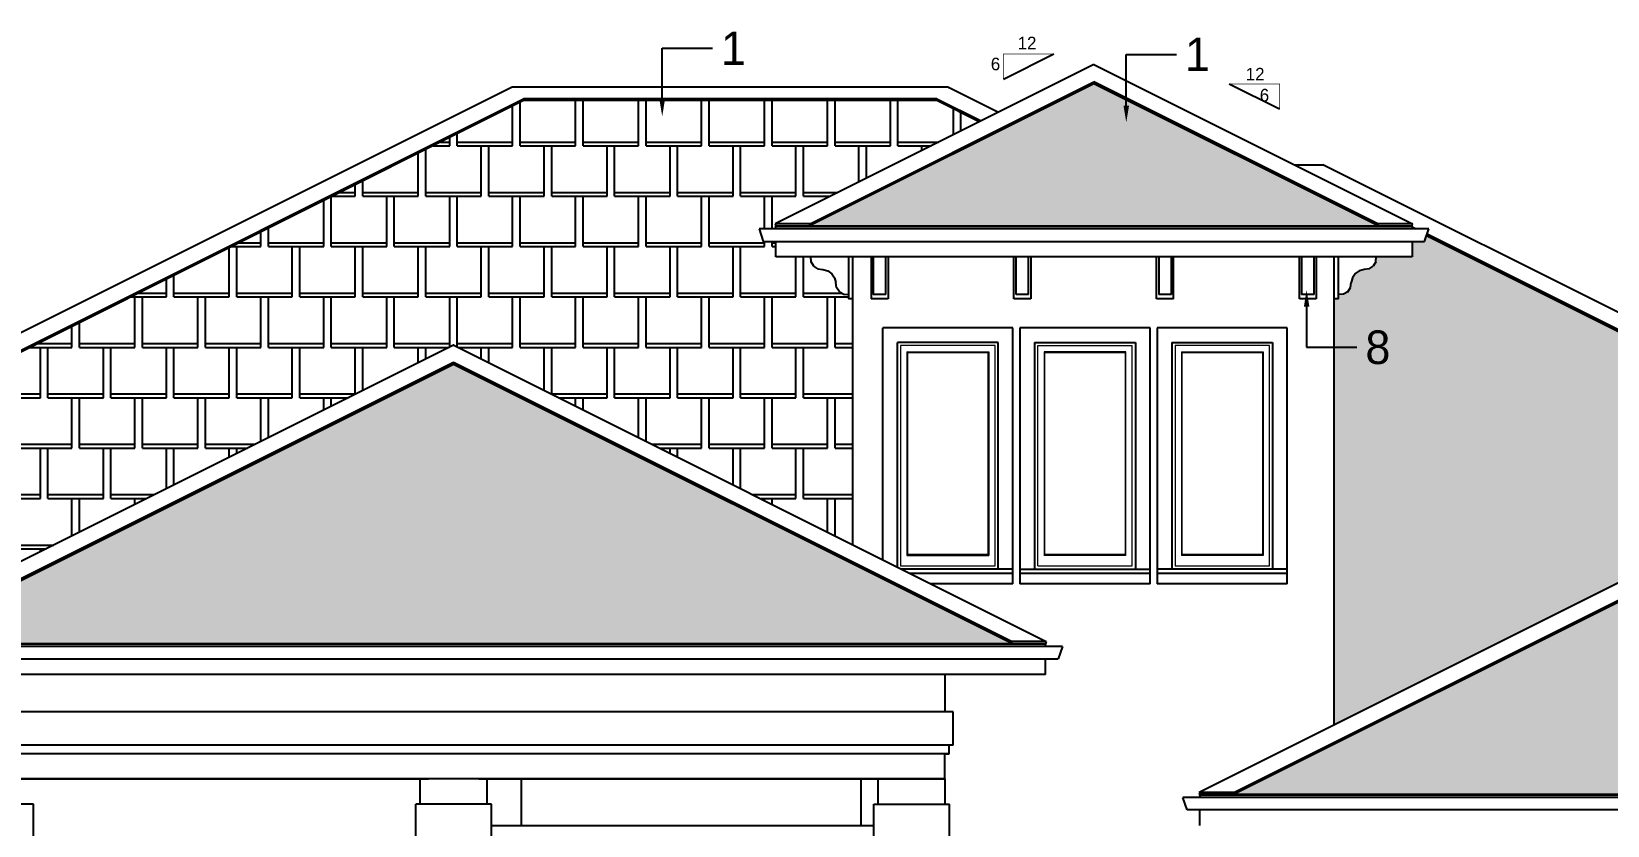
# Model space of a CAD drawing. Header units: inches. Extents: x 0 to 22102, y -19958 to 0.
# Drawn here: x 17809.5 to 18184.9, y -9665.9 to -9476.7 of the extents above; entities that cross this region are included whole.
import ezdxf
from ezdxf import colors
from ezdxf.entities.mleader import LeaderData, LeaderLine
from ezdxf.math import Vec2, Vec3

# ---------------------------------------------------------------- set-up
doc = ezdxf.new("R2010")
doc.units = ezdxf.units.IN
doc.header["$MEASUREMENT"] = 0
for name, color, linetype in [('4', 4, 'Continuous'), ('6', 6, 'Continuous'), ('KEY', 3, 'Continuous'), ('NOTES', 1, 'Continuous'), ('ROOF', 3, 'Continuous'), ('STAIR', 2, 'Continuous'), ('WINDOW GLASS', 4, 'Continuous')]:
    doc.layers.add(name, color=color, linetype=linetype)
doc.layers.add('windows', color=5, linetype='Continuous', lineweight=9)
pattern_1 = [(0, (0.9, 0), (7.5, 12), [13.2, -1.8]), (0, (0.9, 0.9), (7.5, 12), [13.2, -1.8]), (90, (14.1, 0), (-7.5, 12), [12, -12]), (90, (15.9, 0), (-7.5, 12), [12, -12])]

msp = doc.modelspace()

# ---------------------------------------------------------------- hatches: boundary and pattern name
at = {"layer": 'STAIR'}
h = msp.add_hatch(dxfattribs=at)
h.set_pattern_fill('216', color=9, scale=30, pattern_type=2)
h.set_pattern_definition(pattern_1)
h.paths.add_polyline_path([(18062.5927, -9489.17411), (17994.57389, -9523.18352), (18130.35994, -9523.18352), (18130.33199, -9523.04376)])
h.paths.add_polyline_path([(17910.02557, -9556.04844), (17777.03492, -9622.54376), (17777.03492, -9622.57171), (18043.01621, -9622.57171), (18043.01621, -9622.54376)])
h.paths.add_polyline_path([(18141.81757, -9525.43534), (18141.38184, -9526.74253), (18138.38184, -9526.74253), (18138.38184, -9530.43352), (18129.83196, -9530.43352), (18129.73571, -9531.62054), (18129.14958, -9532.64998), (18128.15535, -9533.29403), (18126.97565, -9533.4517), (18125.8295, -9533.77241), (18124.85709, -9534.45864), (18124.17085, -9535.43106), (18123.85014, -9536.5772), (18123.69248, -9537.7569), (18123.04843, -9538.75114), (18122.01899, -9539.33726), (18120.83196, -9539.43352), (18120.83196, -9540.43352), (18119.83196, -9540.43352), (18119.83196, -9641.93796), (18247.32739, -9578.19025)])
h.paths.add_polyline_path([(18298.44866, -9603.75088), (18251.91133, -9580.48222), (18095.83991, -9658.51793), (18095.83991, -9658.54588), (18189.97669, -9658.54588), (18190.0326, -9658.51793), (18189.90837, -9658.02103)])
h.paths.add_polyline_path([(18303.0326, -9606.04285), (18198.08244, -9658.51793), (18198.08244, -9658.54588), (18407.98275, -9658.54588), (18407.98275, -9658.51793)])
h.paths.add_polyline_path([(17976.01109, -9995.08749), (17648.06797, -10159.05904), (17648.06797, -10159.087), (18303.9542, -10159.087), (18303.9542, -10159.05904)])
h.paths.add_polyline_path([(17932.50277, -10012.25771), (17889.49849, -10012.25771), (17595.89581, -10159.05904), (17595.89581, -10159.087), (17639.96222, -10159.087), (17640.01813, -10159.05904), (17639.8939, -10158.56214)])
h.paths.add_polyline_path([(17959.4368, -9998.79069), (17941.28587, -9989.71523), (17902.68551, -10009.01541), (17938.98737, -10009.01541)])
h.paths.add_polyline_path([(18077.16269, -9993.74233), (17982.48864, -9993.74233), (18312.12827, -10158.56214), (18312.00405, -10159.05904), (18312.05995, -10159.087), (18407.79613, -10159.087), (18407.79613, -10159.05904)])
h.paths.add_polyline_path([(19072.01302, -9493.20473), (18963.1809, -9493.20473), (18632.5545, -9658.51793), (18632.5545, -9658.54588), (18742.44875, -9658.54588), (18742.50465, -9658.51793), (18742.38043, -9658.02103)])
h.paths.add_polyline_path([(19078.50465, -9494.54285), (18750.5545, -9658.51793), (18750.5545, -9658.54588), (19406.45481, -9658.54588), (19406.45481, -9658.51793)])
h.paths.add_polyline_path([(19338.58266, -9489.17411), (19270.84336, -9523.04376), (19270.84336, -9523.07171), (19406.32196, -9523.07171), (19406.32196, -9523.04376)])
h.paths.add_polyline_path([(19342.63998, -9554.7068), (19208.00042, -9554.7068), (19343.73025, -9622.57171), (19478.3139, -9622.57171), (19478.3139, -9622.54376)])
h.paths.add_polyline_path([(19745.23693, -9579.14058), (19400.67541, -9579.14058), (19486.48797, -9622.04686), (19486.36375, -9622.54376), (19486.41965, -9622.57171), (19486.36375, -9622.68352), (19486.36375, -9623.24253), (19490.36375, -9623.24253), (19489.36375, -9626.24253), (19486.36375, -9626.24253), (19486.36375, -9629.93352), (19462.36375, -9629.93352), (19462.36375, -9636.80852), (19466.36375, -9636.80852), (19466.36375, -9638.80852), (19465.36375, -9638.80852), (19465.36375, -9644.80852), (19463.86375, -9644.80852), (19463.86375, -9648.80852), (19462.36375, -9648.80852), (19462.36375, -9654.80852), (19464.41373, -9654.80852), (19464.41373, -9658.54588), (19903.99164, -9658.54588), (19903.99164, -9658.51793)])
h.paths.add_polyline_path([(19415.3415, -10013.59935), (19283.17681, -10079.68169), (18785.63998, -10079.68169), (18734.51871, -10105.24233), (18710.51871, -10105.24233), (18602.88528, -10159.05904), (18602.88528, -10159.087), (19706.26089, -10159.087), (19706.26089, -10159.05904)])
h.paths.add_polyline_path([(19192.29425, -9989.71523), (19124.55495, -10023.58488), (19124.55495, -10023.61283), (19260.03355, -10023.61283), (19260.03355, -10023.58488)])
h.paths.add_polyline_path([(19322.87649, -10055.24791), (19244.08339, -10055.24791), (19244.08339, -10076.43939), (19280.49352, -10076.43939)], flags=17)
h.paths.add_polyline_path([(19567.69601, -9993.74585), (19455.0485, -9993.74585), (19419.92544, -10011.30738), (19714.43496, -10158.56214), (19714.31074, -10159.05904), (19714.36664, -10159.087), (19898.32241, -10159.087), (19898.32241, -10159.05904)])
h = msp.add_hatch(dxfattribs=at)
h.set_pattern_fill('216', color=9, scale=30, pattern_type=2)
h.set_pattern_definition(pattern_1)
h.paths.add_polyline_path([(17982.80355, -9523.74253), (17986.80355, -9523.74253), (17986.80355, -9523.18352), (17986.48522, -9522.54686), (17986.67933, -9522.54686), (18035.27389, -9498.24958), (18025.17716, -9493.20121), (17926.71588, -9493.20121), (17596.02654, -9658.54588), (17792.98508, -9658.54588), (17792.98508, -9654.80852), (17792.98508, -9648.80852), (17791.98508, -9648.80852), (17791.98508, -9646.80852), (17790.98508, -9646.80852), (17790.98508, -9638.80852), (17792.98508, -9638.80852), (17792.98508, -9629.93352), (17768.98508, -9629.93352), (17768.98508, -9626.24253), (17765.98508, -9626.24253), (17764.98508, -9623.24253), (17768.98508, -9623.24253), (17768.98508, -9622.68352), (17768.66675, -9622.04686), (17768.86085, -9622.04686), (17910.02557, -9551.4645), (17910.08147, -9551.49245), (18005.15549, -9599.02946), (18005.15549, -9594.66236), (18005.15749, -9540.43352), (18004.15786, -9540.43352), (18004.15786, -9539.43352), (18002.97084, -9539.33726), (18001.94139, -9538.75114), (18001.29734, -9537.7569), (18001.13968, -9536.5772), (18000.81897, -9535.43106), (18000.13273, -9534.45864), (17999.16032, -9533.77241), (17998.01417, -9533.4517), (17996.83448, -9533.29403), (17995.84024, -9532.64998), (17995.25411, -9531.62054), (17995.15786, -9530.43352), (17986.80355, -9530.43352), (17986.80355, -9526.74253), (17983.80355, -9526.74253)])

# ---------------------------------------------------------------- linework, layer by layer
at = {"layer": '4'}
for p, q in [((17995.25411, -9531.62054), (17995.15786, -9530.43352)), ((17995.84024, -9532.64998), (17995.25411, -9531.62054)), ((17996.83448, -9533.29403), (17995.84024, -9532.64998)), ((18004.15786, -9530.43352), (18004.15786, -9540.43352)), ((18009.53258, -9530.43352), (18009.53258, -9540.43352)), ((18010.03258, -9530.43352), (18010.03258, -9539.43352)), ((18013.03258, -9539.43352), (18013.03258, -9530.43352)), ((18013.53258, -9530.43352), (18013.53258, -9540.43352)), ((18043.53258, -9540.43352), (18043.53258, -9530.43352)), ((18044.03258, -9539.43352), (18044.03258, -9530.43352)), ((18047.03258, -9539.43352), (18047.03258, -9530.43352)), ((18047.53258, -9530.43352), (18047.53258, -9540.43352)), ((18077.53258, -9540.43352), (18077.53258, -9530.43352)), ((18078.03258, -9530.43352), (18078.03258, -9539.43352)), ((18081.03258, -9539.43352), (18081.03258, -9530.43352)), ((18081.53258, -9540.43352), (18081.53258, -9530.43352)), ((18111.53258, -9540.43352), (18111.53258, -9530.43352)), ((18112.03258, -9530.43352), (18112.03258, -9539.43352)), ((18115.03258, -9539.43352), (18115.03258, -9530.43352)), ((18115.53258, -9530.43352), (18115.53258, -9540.43352)), ((18120.83196, -9540.43352), (18120.83196, -9530.43352)), ((18128.15535, -9533.29403), (18129.14958, -9532.64998)), ((18129.73571, -9531.62054), (18129.14958, -9532.64998)), ((18129.73571, -9531.62054), (18129.83196, -9530.43352)), ((17996.83448, -9533.29403), (17998.01417, -9533.4517)), ((17998.01417, -9533.4517), (17999.16032, -9533.77241)), ((17999.16032, -9533.77241), (18000.13273, -9534.45864)), ((18000.13273, -9534.45864), (18000.81897, -9535.43106)), ((18000.81897, -9535.43106), (18001.13968, -9536.5772)), ((18124.17085, -9535.43106), (18123.85014, -9536.5772)), ((18124.85709, -9534.45864), (18124.17085, -9535.43106)), ((18124.85709, -9534.45864), (18125.8295, -9533.77241)), ((18126.97565, -9533.4517), (18125.8295, -9533.77241)), ((18128.15535, -9533.29403), (18126.97565, -9533.4517)), ((18001.29734, -9537.7569), (18001.13968, -9536.5772)), ((18001.94139, -9538.75114), (18001.29734, -9537.7569)), ((18001.94139, -9538.75114), (18002.97084, -9539.33726)), ((18002.97084, -9539.33726), (18004.15786, -9539.43352)), ((18013.03258, -9539.43352), (18010.03258, -9539.43352)), ((18047.03258, -9539.43352), (18044.03258, -9539.43352)), ((18081.03258, -9539.43352), (18078.03258, -9539.43352)), ((18115.03258, -9539.43352), (18112.03258, -9539.43352)), ((18122.01899, -9539.33726), (18120.83196, -9539.43352)), ((18123.04843, -9538.75114), (18122.01899, -9539.33726)), ((18123.04843, -9538.75114), (18123.69248, -9537.7569)), ((18123.69248, -9537.7569), (18123.85014, -9536.5772)), ((18005.15786, -9540.43352), (18004.15786, -9540.43352)), ((18013.53258, -9540.43352), (18009.53258, -9540.43352)), ((18047.53258, -9540.43352), (18043.53258, -9540.43352)), ((18081.53258, -9540.43352), (18077.53258, -9540.43352)), ((18115.53258, -9540.43352), (18111.53258, -9540.43352)), ((18120.83196, -9540.43352), (18119.83196, -9540.43352)), ((18012.28286, -9602.59315), (18012.28286, -9547.30852)), ((18043.28286, -9547.30852), (18012.28286, -9547.30852)), ((18043.28286, -9608.30852), (18043.28286, -9547.30852)), ((18075.97278, -9547.30852), (18044.97278, -9547.30852)), ((18044.97278, -9547.30852), (18044.97278, -9608.30852)), ((18075.97278, -9608.30852), (18075.97278, -9547.30852)), ((18077.66506, -9547.30852), (18077.66506, -9608.30852)), ((18108.66506, -9547.30852), (18077.66506, -9547.30852)), ((18108.66506, -9608.30852), (18108.66506, -9547.30852)), ((18039.78286, -9550.80852), (18015.78286, -9550.80852)), ((18015.78286, -9604.34315), (18015.78286, -9550.80852)), ((18039.78286, -9604.80852), (18039.78286, -9550.80852)), ((18048.47278, -9550.80852), (18048.47278, -9604.80852)), ((18048.47278, -9550.80852), (18072.47278, -9550.80852)), ((18072.47278, -9550.80852), (18072.47278, -9604.80852)), ((18081.16506, -9550.80852), (18081.16506, -9604.80852)), ((18081.16506, -9550.80852), (18105.16506, -9550.80852)), ((18105.16506, -9550.80852), (18105.16506, -9604.80852)), ((18043.28286, -9604.80852), (18016.7136, -9604.80852)), ((18018.7136, -9605.80852), (18043.28286, -9605.80852)), ((18044.97278, -9604.80852), (18075.97278, -9604.80852)), ((18044.97278, -9605.80852), (18075.97278, -9605.80852)), ((18108.66506, -9604.80852), (18077.66506, -9604.80852)), ((18077.66506, -9605.80852), (18108.66506, -9605.80852)), ((18043.28286, -9608.30852), (18023.7136, -9608.30852)), ((18075.97278, -9608.30852), (18044.97278, -9608.30852)), ((18108.66506, -9608.30852), (18077.66506, -9608.30852)), ((18029.06604, -9638.80852), (17790.98508, -9638.80852)), ((18029.06604, -9646.80852), (18029.06604, -9638.80852)), ((18029.06604, -9646.80852), (17790.98508, -9646.80852)), ((18028.06604, -9648.80852), (17791.98508, -9648.80852)), ((18027.06604, -9648.80852), (18028.06604, -9648.80852)), ((18028.06604, -9648.80852), (18028.06604, -9646.80852)), ((17919.06793, -9665.90767), (18010.15078, -9665.90767))]:
    msp.add_line(p, q, dxfattribs=at)
at = {"layer": '6'}
for p, q in [((18005.15786, -9599.03065), (18005.15786, -9530.43352)), ((18119.83196, -9641.93796), (18119.83196, -9530.43352)), ((18005.15549, -9599.02946), (18005.15549, -9594.66236)), ((18027.06606, -9629.93352), (18027.06606, -9638.80852)), ((18027.06606, -9654.80852), (18027.06606, -9648.80852)), ((17792.98508, -9654.80852), (17904.06793, -9654.80852)), ((18027.06606, -9654.80852), (17792.98508, -9654.80852)), ((17902.06793, -9660.80852), (17902.06793, -9654.80852)), ((17916.06793, -9654.80852), (18027.06606, -9654.80852)), ((17918.06793, -9660.80852), (17918.06793, -9654.80852)), ((17926.15549, -9654.80852), (17926.15549, -9665.90767)), ((18007.15549, -9665.90767), (18007.15549, -9654.80852)), ((18011.15078, -9660.80852), (18011.15078, -9654.80852)), ((18027.15078, -9660.80852), (18027.15078, -9654.80852)), ((17809.98508, -9660.80852), (17791.98508, -9660.80852)), ((17809.98508, -9788.30852), (17809.98508, -9660.80852)), ((17919.06793, -9660.80852), (17901.06793, -9660.80852)), ((17901.06793, -9788.30852), (17901.06793, -9660.80852)), ((17919.06793, -9788.30852), (17919.06793, -9660.80852)), ((18010.15078, -9660.80852), (18028.15078, -9660.80852)), ((18010.15078, -9788.30852), (18010.15078, -9660.80852)), ((18028.15078, -9788.30852), (18028.15078, -9660.80852))]:
    msp.add_line(p, q, dxfattribs=at)
at = {"layer": 'NOTES', "color": 5}
for p, q in [((18041.01179, -9488.09478), (18053.01179, -9482.09478)), ((18106.82146, -9495.25106), (18094.82146, -9489.25106))]:
    msp.add_line(p, q, dxfattribs=at)
at = {"layer": 'NOTES', "color": 5, "const_width": 0.125}
for points in [[(18041.01179, -9488.09478), (18041.01179, -9482.09478), (18053.01179, -9482.09478)], [(18106.82146, -9495.25106), (18106.82146, -9489.25106), (18094.82146, -9489.25106)]]:
    msp.add_lwpolyline(points, dxfattribs=at)
at = {"layer": 'ROOF', "transparency": 33554687}
for p, q in [((18062.5927, -9484.59017), (17986.67933, -9522.54686)), ((18062.5927, -9484.59017), (18138.50606, -9522.54686)), ((17923.95806, -9489.99618), (17587.90837, -9658.02103)), ((17923.95806, -9489.99618), (17923.92079, -9489.95891)), ((17923.92079, -9489.95891), (18027.86044, -9489.95891)), ((18062.5927, -9489.17411), (17994.8534, -9523.04376)), ((17994.95278, -9522.54686), (18062.5927, -9488.7269)), ((18027.86044, -9489.95891), (18027.93497, -9489.99618)), ((18027.87535, -9490.05581), (18027.98467, -9490.02103)), ((18027.93497, -9489.99618), (18027.92889, -9490.03877)), ((18027.93873, -9489.99806), (18039.85783, -9495.95761)), ((18130.23261, -9522.54686), (18062.5927, -9488.7269)), ((18062.5927, -9488.7269), (18062.5927, -9489.17411)), ((18130.33199, -9523.04376), (18062.5927, -9489.17411)), ((17926.71588, -9493.20121), (17596.08244, -9658.51793)), ((17596.18182, -9658.02103), (17926.71588, -9492.754)), ((17926.71588, -9492.754), (17926.71588, -9493.20121)), ((18025.17716, -9492.754), (17926.71588, -9492.754)), ((18025.17716, -9493.20121), (17926.71588, -9493.20121)), ((18025.17716, -9492.754), (18035.7211, -9498.02597)), ((18025.17716, -9493.20121), (18025.17716, -9492.754)), ((18035.27389, -9498.24958), (18025.17716, -9493.20121)), ((18110.36093, -9508.47429), (18117.17516, -9508.47429)), ((18251.92996, -9575.9076), (18117.13789, -9508.51156)), ((17994.95278, -9522.54686), (17986.67933, -9522.54686)), ((17986.67933, -9522.54686), (17986.80355, -9523.04376)), ((17986.74765, -9523.07171), (17986.80351, -9523.04378)), ((17986.80355, -9523.18352), (17986.74765, -9523.07171)), ((17986.74765, -9523.07171), (18138.43774, -9523.07171)), ((18138.38184, -9523.18352), (17986.80355, -9523.18352)), ((17986.80355, -9523.74253), (17986.80355, -9523.18352)), ((17994.8534, -9523.04376), (17994.84699, -9523.07171)), ((17994.8534, -9523.04376), (17994.95278, -9522.54686)), ((18130.23261, -9522.54686), (18130.33199, -9523.04376)), ((18138.50606, -9522.54686), (18130.23261, -9522.54686)), ((18130.33199, -9523.04376), (18130.3446, -9523.07171)), ((18138.38184, -9523.04376), (18138.50606, -9522.54686)), ((18138.38184, -9523.18352), (18138.43774, -9523.07171)), ((18138.38184, -9523.18352), (18138.38184, -9523.74253)), ((18138.38184, -9523.27026), (18139.32638, -9523.74253)), ((18138.43196, -9523.74253), (18138.38184, -9523.71747)), ((18138.38188, -9523.04378), (18138.43774, -9523.07171)), ((18247.7746, -9577.96664), (18141.94534, -9525.05201)), ((17986.80355, -9530.43352), (17986.80355, -9526.74253)), ((18138.38184, -9526.74253), (18138.38184, -9530.43352)), ((18247.32739, -9578.19025), (18141.81757, -9525.43534)), ((18138.38184, -9530.43352), (17986.80355, -9530.43352)), ((17910.02557, -9551.4645), (17768.86085, -9622.04686)), ((17909.95103, -9551.50177), (17910.02557, -9551.51532)), ((17910.08147, -9551.49245), (17910.02557, -9551.4645)), ((17910.02557, -9551.51532), (17910.06284, -9551.50854)), ((17910.1001, -9551.50177), (18051.19028, -9622.04686)), ((17910.02557, -9556.04844), (17777.03492, -9622.54376)), ((17910.02557, -9555.60123), (17777.1343, -9622.04686)), ((17910.02557, -9555.60123), (17910.02557, -9556.04844)), ((18042.91683, -9622.04686), (17910.02557, -9555.60123)), ((18043.01621, -9622.54376), (17910.02557, -9556.04844)), ((18251.83679, -9575.93555), (18087.66583, -9658.02103)), ((18251.91133, -9580.48222), (18095.83991, -9658.51793)), ((18095.93929, -9658.02103), (18251.91133, -9580.03501)), ((17768.92918, -9622.57171), (18051.12196, -9622.57171)), ((18051.06606, -9622.68352), (17768.98508, -9622.68352)), ((18051.19028, -9622.04686), (18042.91683, -9622.04686)), ((18042.91683, -9622.04686), (18043.01621, -9622.54376)), ((18043.01621, -9622.54376), (18043.01621, -9622.57171)), ((18051.19028, -9622.04686), (18051.06606, -9622.54376)), ((18051.06606, -9622.54376), (18051.12196, -9622.57171)), ((18051.12196, -9622.57171), (18051.06606, -9622.68352)), ((18051.06606, -9623.24253), (18051.06606, -9622.68352)), ((18051.06606, -9629.93352), (18051.06606, -9626.24253)), ((18051.06606, -9629.93352), (17768.98508, -9629.93352)), ((18095.93929, -9658.02103), (18087.66583, -9658.02103)), ((18087.66583, -9658.02103), (18087.79006, -9658.51793)), ((18087.73416, -9658.54588), (18087.79006, -9658.51793)), ((18087.79006, -9658.65768), (18087.73416, -9658.54588)), ((18189.777, -9658.54588), (18087.73416, -9658.54588)), ((18189.99766, -9658.65768), (18087.79006, -9658.65768)), ((18087.79006, -9658.65768), (18087.79006, -9659.2167)), ((18095.83991, -9658.51793), (18095.93929, -9658.02103)), ((18095.83991, -9658.51793), (18095.83991, -9658.54588)), ((18087.79006, -9665.90768), (18087.79006, -9662.2167))]:
    msp.add_line(p, q, dxfattribs=at)
at = {"layer": 'WINDOW GLASS', "linetype": 'ByBlock'}
for p, q in [((18142.38184, -9523.74253), (17982.80355, -9523.74253)), ((17982.80355, -9523.74253), (17983.80355, -9526.74253)), ((18141.38184, -9526.74253), (18142.38184, -9523.74253)), ((17983.80355, -9526.74253), (18141.38184, -9526.74253)), ((18055.06606, -9623.24253), (17764.98508, -9623.24253)), ((17765.98508, -9626.24253), (18054.06606, -9626.24253)), ((18055.06606, -9623.24253), (18054.06606, -9626.24253)), ((18420.0326, -9659.2167), (18083.79006, -9659.2167)), ((18084.79006, -9662.2167), (18083.79006, -9659.2167)), ((18419.0326, -9662.2167), (18084.79006, -9662.2167))]:
    msp.add_line(p, q, dxfattribs=at)
at = {"layer": 'windows'}
for p, q in [((18039.03286, -9551.55852), (18016.53286, -9551.55852)), ((18016.53286, -9551.55852), (18016.53286, -9604.05852)), ((18018.03286, -9553.05852), (18018.03286, -9601.55852)), ((18018.03286, -9553.05852), (18037.53286, -9553.05852)), ((18018.22036, -9553.24602), (18018.03286, -9553.05852)), ((18018.22036, -9601.37102), (18018.22036, -9553.24602)), ((18018.22036, -9553.24602), (18037.34536, -9553.24602)), ((18037.34536, -9553.24602), (18037.53286, -9553.05852)), ((18037.34536, -9553.24602), (18037.34536, -9601.37102)), ((18037.53286, -9553.05852), (18037.53286, -9601.55852)), ((18039.03286, -9604.05852), (18039.03286, -9551.55852)), ((18049.22278, -9604.05852), (18049.22278, -9551.55852)), ((18049.22278, -9551.55852), (18071.72278, -9551.55852)), ((18050.72278, -9553.05852), (18050.72278, -9601.55852)), ((18070.22278, -9553.05852), (18050.72278, -9553.05852)), ((18050.91028, -9553.24602), (18050.72278, -9553.05852)), ((18050.91028, -9601.37102), (18050.91028, -9553.24602)), ((18050.91028, -9553.24602), (18070.03528, -9553.24602)), ((18070.03528, -9553.24602), (18070.22278, -9553.05852)), ((18070.03528, -9553.24602), (18070.03528, -9601.37102)), ((18070.22278, -9601.55852), (18070.22278, -9553.05852)), ((18071.72278, -9604.05852), (18071.72278, -9551.55852)), ((18081.91506, -9551.55852), (18081.91506, -9604.05852)), ((18104.41506, -9551.55852), (18081.91506, -9551.55852)), ((18083.41506, -9553.05852), (18083.41506, -9601.55852)), ((18083.41506, -9553.05852), (18083.60256, -9553.24602)), ((18083.41506, -9553.05852), (18102.91506, -9553.05852)), ((18083.60256, -9601.37102), (18083.60256, -9553.24602)), ((18083.60256, -9553.24602), (18102.72756, -9553.24602)), ((18102.72756, -9553.24602), (18102.91506, -9553.05852)), ((18102.72756, -9553.24602), (18102.72756, -9601.37102)), ((18102.91506, -9553.05852), (18102.91506, -9601.55852)), ((18104.41506, -9604.05852), (18104.41506, -9551.55852)), ((18016.53286, -9604.05852), (18039.03286, -9604.05852)), ((18018.22036, -9601.37102), (18018.03286, -9601.55852)), ((18018.03286, -9601.55852), (18037.53286, -9601.55852)), ((18037.34536, -9601.37102), (18018.22036, -9601.37102)), ((18037.34536, -9601.37102), (18037.53286, -9601.55852)), ((18049.22278, -9604.05852), (18071.72278, -9604.05852)), ((18050.72278, -9601.55852), (18050.91028, -9601.37102)), ((18070.22278, -9601.55852), (18050.72278, -9601.55852)), ((18070.03528, -9601.37102), (18050.91028, -9601.37102)), ((18070.22278, -9601.55852), (18070.03528, -9601.37102)), ((18081.91506, -9604.05852), (18104.41506, -9604.05852)), ((18083.60256, -9601.37102), (18083.41506, -9601.55852)), ((18102.91506, -9601.55852), (18083.41506, -9601.55852)), ((18102.72756, -9601.37102), (18083.60256, -9601.37102)), ((18102.72756, -9601.37102), (18102.91506, -9601.55852))]:
    msp.add_line(p, q, dxfattribs=at)

# ---------------------------------------------------------------- texts
at = {"layer": 'NOTES', "char_height": 3, "attachment_point": 1}
for s, width, insert in [('\\pxsm1,qr;12\\P\\pq*;{\\Ftxt|c129;6}', 10.8630921, (18038.02806, -9477.98291)), ('12\\P\\pxsm1;{\\Ftxt|c129;   6}', 12.9381013, (18098.76593, -9485.40217))]:
    msp.add_mtext_dynamic_manual_height_columns(s, width=width, gutter_width=1, heights=[0], dxfattribs=dict(at, insert=insert))

# ---------------------------------------------------------------- leaders
at = {"layer": 'KEY'}
ml = msp.add_multileader_mtext('Standard', dxfattribs=at)
ml.set_content('1', color=256)
ml.set_leader_properties()
ml.build(insert=Vec2(0, 0))
ml.multileader.update_dxf_attribs({"has_text_frame": 1, "text_left_attachment_type": 2, "text_right_attachment_type": 2, "dogleg_length": 12})
ctx = ml.context
ctx.base_point, ctx.char_height, ctx.plane_origin = Vec3(17971.7384, -9480.74618), 8, Vec3(17959.7384, -9492.96557)
ctx.left_attachment, ctx.right_attachment = 2, 2
notes = []
notes.append((ctx, [(0, (1, 1, 0), (17959.7384, -9480.74618), (1, 0), 12, [(0, [(17959.7384, -9496.96557)], 0, [])])]))
ctx.mtext.insert, ctx.mtext.flow_direction = Vec3(17973.7384, -9476.74618), 5
ml = msp.add_multileader_mtext('Standard', dxfattribs=at)
ml.set_content('1', color=256)
ml.set_leader_properties()
ml.build(insert=Vec2(0, 0))
ml.multileader.update_dxf_attribs({"has_text_frame": 1, "text_left_attachment_type": 2, "text_right_attachment_type": 2, "dogleg_length": 12})
ctx = ml.context
ctx.base_point, ctx.char_height, ctx.plane_origin = Vec3(18082.30019, -9482.18737), 8, Vec3(18070.30019, -9494.40677)
ctx.left_attachment, ctx.right_attachment = 2, 2
notes.append((ctx, [(0, (1, 1, 0), (18070.30019, -9482.18737), (1, 0), 12, [(0, [(18070.30019, -9498.40677)], 0, [])])]))
ctx.mtext.insert, ctx.mtext.flow_direction = Vec3(18084.30019, -9478.18737), 5
ml = msp.add_multileader_mtext('Standard', dxfattribs=at)
ml.set_content('{\\Ftxt|c129;8}', color=256)
ml.set_leader_properties()
ml.build(insert=Vec2(0, 0))
ml.multileader.update_dxf_attribs({"has_text_frame": 1, "text_left_attachment_type": 2, "text_right_attachment_type": 2, "dogleg_length": 12})
ctx = ml.context
ctx.base_point, ctx.char_height, ctx.plane_origin = Vec3(18125.26239, -9551.97093), 8, Vec3(18113.26239, -9564.19032)
ctx.left_attachment, ctx.right_attachment = 2, 2
notes.append((ctx, [(0, (1, 1, 0), (18113.26239, -9551.97093), (1, 0), 12, [(0, [(18113.26239, -9538.32267)], 0, [])])]))
ctx.mtext.insert, ctx.mtext.flow_direction = Vec3(18127.26239, -9547.97093), 5
for ctx, leaders in notes:
    for number, flags, end, landing, length, lines in leaders:
        leader = LeaderData()
        leader.index, (leader.has_last_leader_line, leader.has_dogleg_vector, leader.attachment_direction) = number, flags
        leader.last_leader_point, leader.dogleg_vector, leader.dogleg_length = Vec3(end), Vec3(landing), length
        for number, points, colour, breaks in lines:
            line = LeaderLine()
            line.index, line.vertices, line.color, line.breaks = number, Vec3.list(points), colors.encode_raw_color(colour), breaks
            leader.lines.append(line)
        ctx.leaders.append(leader)

doc.saveas('drawing.dxf')
